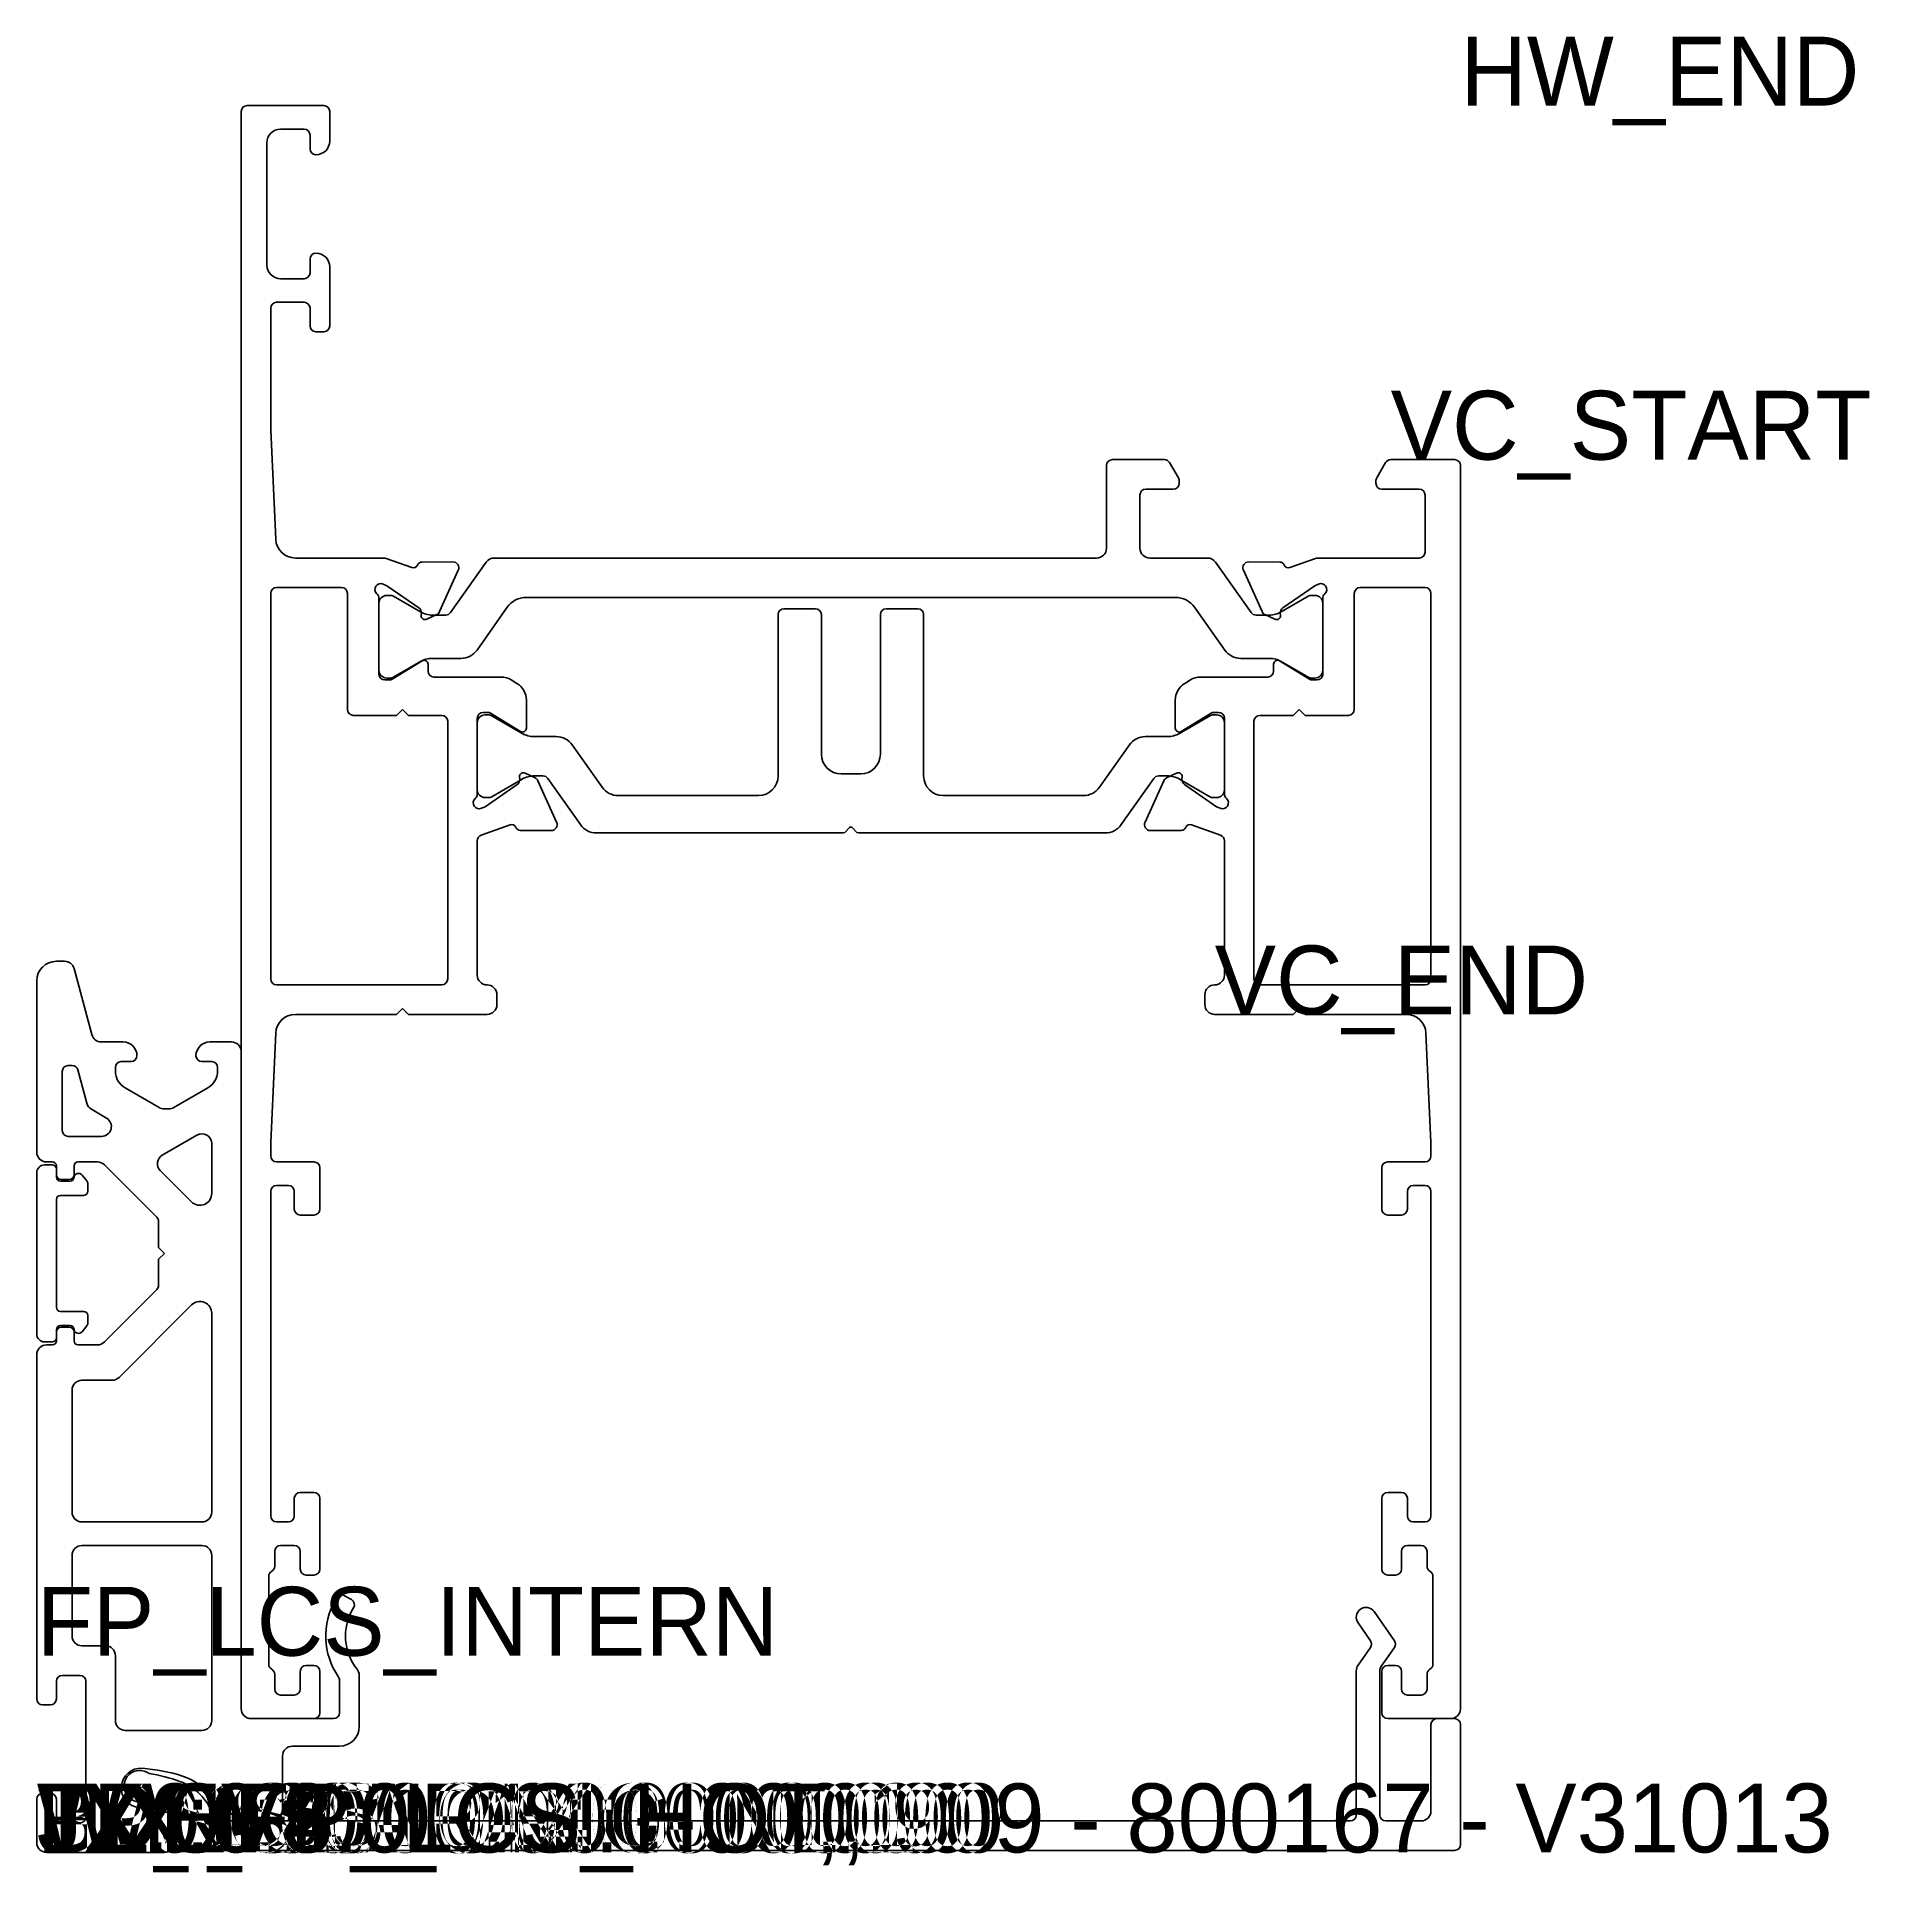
# Model space of a CAD drawing. Header units: metres. Extents: x 0 to 93.2, y -1 to 92.3.
import ezdxf

# ---------------------------------------------------------------- set-up
doc = ezdxf.new("R2010")
doc.units = ezdxf.units.M

msp = doc.modelspace()

# ---------------------------------------------------------------- linework, layer by layer
for p, q in [((10.7, 88.8), (14.6, 88.8)), ((10.4, 7.3), (10.4, 88.5)), ((14.9, 88.5), (14.9, 87)), ((11.7, 86.9), (11.7, 80.7)), ((13.6, 87.6), (12.4, 87.6)), ((13.9, 86.6), (13.9, 87.3)), ((13.9, 80.3), (13.9, 81)), ((14.9, 80.6), (14.9, 77.6)), ((12.4, 80), (13.6, 80)), ((11.9, 78.5), (11.9, 72.3)), ((13.6, 78.8), (12.2, 78.8)), ((13.9, 77.6), (13.9, 78.5)), ((14.6, 77.3), (14.2, 77.3)), ((11.9, 72.3), (12.154613, 66.754138)), ((54.4, 66.3), (54.4, 70.5)), ((54.7, 70.8), (57.349445, 70.8)), ((57.609252, 70.65), (58.059808, 69.869615)), ((68.590748, 70.65), (68.140192, 69.869616)), ((72.1, 70.8), (68.850555, 70.8)), ((72.4, 7.3), (72.4, 70.5)), ((57.8, 69.3), (56.4, 69.3)), ((58.1, 69.719615), (58.1, 69.6)), ((68.1, 69.719616), (68.1, 69.6)), ((68.4, 69.3), (70.3, 69.3)), ((56.1, 69), (56.1, 66.3)), ((70.6, 69), (70.6, 66.1)), ((13.153561, 65.8), (17.669479, 65.8)), ((17.770993, 65.782303), (19.071317, 65.314717)), ((19.585214, 65.594436), (21.164142, 65.604893)), ((21.042348, 63.026839), (22.853103, 65.588602)), ((23.261403, 65.8), (53.9, 65.8)), ((56.6, 65.8), (59.538597, 65.8)), ((59.946897, 65.588602), (61.757652, 63.026839)), ((63.214786, 65.594436), (61.635857, 65.604893)), ((65.029007, 65.782303), (63.728683, 65.314717)), ((70.3, 65.8), (65.130521, 65.8)), ((17.804736, 64.393289), (17.622027, 64.474636)), ((19.433493, 63.268823), (17.804736, 64.393289)), ((21.438855, 65.179918), (20.490205, 63.074402)), ((61.361144, 65.179918), (62.309794, 63.074402)), ((63.366507, 63.268823), (64.995264, 64.393289)), ((64.995264, 64.393289), (65.177973, 64.474636)), ((11.9, 64), (11.9, 44.400563)), ((15.5, 64.3), (12.2, 64.3)), ((15.8, 58.100563), (15.8, 64)), ((17.4, 63.753349), (17.4, 59.900563)), ((17.4, 60.1), (17.4, 63.5)), ((17.8, 63.9), (18.006444, 63.9)), ((18.106389, 63.873237), (19.514999, 63.060577)), ((57.895752, 63.799998), (24.904248, 63.799998)), ((63.285001, 63.060577), (64.693611, 63.873237)), ((64.793555, 63.9), (65, 63.9)), ((65.4, 63.753349), (65.4, 59.900563)), ((65.4, 63.5), (65.4, 60.1)), ((67, 58.100563), (67, 64)), ((67.3, 64.3), (70.6, 64.3)), ((70.9, 64), (70.9, 44.400563)), ((19.552774, 62.882681), (19.562076, 62.997776)), ((20.345269, 62.926591), (19.837846, 62.685872)), ((20.114666, 62.9), (20.797368, 62.9)), ((23.924328, 63.292644), (22.390594, 61.122795)), ((37.7, 62.923544), (37.7, 54.723544)), ((39.6, 63.223544), (38, 63.223544)), ((39.9, 55.823544), (39.9, 62.923544)), ((42.9, 62.923544), (42.9, 55.823544)), ((44.8, 63.223544), (43.2, 63.223544)), ((45.1, 54.723544), (45.1, 62.923544)), ((60.409406, 61.122795), (58.875671, 63.292644)), ((62.002632, 62.9), (62.685334, 62.9)), ((62.454731, 62.926591), (62.962153, 62.685872)), ((63.247226, 62.882681), (63.237924, 62.997776)), ((21.573995, 60.7), (20.114666, 60.7)), ((62.685334, 60.7), (61.226005, 60.7)), ((18.077496, 59.644498), (19.595798, 60.571273)), ((19.514999, 60.539423), (18.106389, 59.726763)), ((19.9, 60.400563), (19.9, 60.050563)), ((20.2, 59.750563), (23.613234, 59.750563)), ((62.6, 59.750563), (59.186766, 59.750563)), ((62.9, 60.400563), (62.9, 60.050563)), ((64.722504, 59.644498), (63.204202, 60.571273)), ((64.693611, 59.726763), (63.285001, 60.539423)), ((17.7, 59.600563), (17.921193, 59.600563)), ((18.006444, 59.7), (17.8, 59.7)), ((24.134243, 59.604114), (24.42101, 59.429071)), ((58.665756, 59.604114), (58.37899, 59.429071)), ((65, 59.7), (64.793555, 59.7)), ((65.1, 59.600563), (64.878807, 59.600563)), ((18.6, 58.100563), (18.3, 57.800563)), ((18.9, 57.800563), (18.6, 58.100563)), ((22.921193, 57.949937), (22.7, 57.949937)), ((24.595798, 56.979227), (23.077496, 57.906002)), ((24.9, 58.57552), (24.9, 57.149937)), ((57.9, 58.57552), (57.9, 57.149937)), ((58.204202, 56.979227), (59.722504, 57.906002)), ((59.878807, 57.949937), (60.1, 57.949937)), ((63.9, 57.800563), (64.2, 58.100563)), ((64.2, 58.100563), (64.5, 57.800563)), ((18.3, 57.800563), (16.1, 57.800563)), ((20.6, 57.800563), (18.9, 57.800563)), ((20.9, 44.400563), (20.9, 57.500563)), ((22.4, 57.649937), (22.4, 53.797151)), ((22.4, 57.423544), (22.4, 54.023544)), ((23.006444, 57.823544), (22.8, 57.823544)), ((24.688333, 56.884121), (23.106389, 57.796781)), ((59.693611, 57.796781), (58.111667, 56.884121)), ((60, 57.823544), (59.793555, 57.823544)), ((60.4, 57.649937), (60.4, 53.797151)), ((60.4, 54.023544), (60.4, 57.423544)), ((61.9, 44.400563), (61.9, 57.500563)), ((62.2, 57.800563), (63.9, 57.800563)), ((64.5, 57.800563), (66.7, 57.800563)), ((26.418814, 56.723544), (25.288, 56.723544)), ((28.758235, 54.146339), (27.235414, 56.300748)), ((55.564586, 56.300748), (54.041765, 54.146339)), ((57.512, 56.723544), (56.381186, 56.723544)), ((22.804736, 53.157211), (24.433493, 54.281677)), ((23.106389, 53.650307), (24.688333, 54.562966)), ((24.562076, 54.552724), (24.552774, 54.667819)), ((24.837846, 54.864628), (25.345269, 54.623909)), ((25.288, 54.723544), (25.745738, 54.723544)), ((25.490205, 54.476098), (26.438855, 52.370582)), ((25.990718, 54.596705), (27.652049, 52.246339)), ((41.9, 54.823544), (40.9, 54.823544)), ((55.147951, 52.246339), (56.809282, 54.596705)), ((57.309794, 54.476098), (56.361144, 52.370582)), ((57.054262, 54.723544), (57.512, 54.723544)), ((57.962153, 54.864628), (57.454731, 54.623909)), ((58.111667, 54.562966), (59.693611, 53.650307)), ((58.237924, 54.552724), (58.247226, 54.667819)), ((59.995264, 53.157211), (58.366507, 54.281677)), ((22.8, 53.623544), (23.006444, 53.623544)), ((36.7, 53.723544), (29.574834, 53.723544)), ((53.225165, 53.723544), (46.1, 53.723544)), ((59.793555, 53.623544), (60, 53.623544)), ((22.622027, 53.075864), (22.804736, 53.157211)), ((60.177973, 53.075864), (59.995264, 53.157211)), ((22.4, 51.423862), (22.4, 44.600563)), ((24.071317, 52.235783), (22.598486, 51.706165)), ((26.164142, 51.945607), (24.585214, 51.956064)), ((28.468648, 51.823544), (41.017157, 51.823544)), ((41.017157, 51.823544), (41.087868, 51.852833)), ((41.087868, 51.852833), (41.329289, 52.094254)), ((41.470711, 52.094254), (41.712132, 51.852833)), ((41.712132, 51.852833), (41.782843, 51.823544)), ((41.782843, 51.823544), (54.331352, 51.823544)), ((56.635857, 51.945607), (58.214786, 51.956064)), ((58.728683, 52.235783), (60.201514, 51.706165)), ((60.4, 51.423862), (60.4, 44.600563)), ((1, 45.3), (1.4181, 45.3)), ((1.901063, 44.92941), (2.801056, 41.570591)), ((0, 35.6), (0, 44.3)), ((12.2, 44.100563), (20.6, 44.100563)), ((70.6, 44.100563), (62.2, 44.100563)), ((23.4, 43.600563), (23.4, 43.100563)), ((59.4, 43.600563), (59.4, 43.100563)), ((18.3, 42.600563), (13.153561, 42.600563)), ((18.6, 42.900563), (18.3, 42.600563)), ((18.9, 42.600563), (18.6, 42.900563)), ((22.9, 42.600563), (18.9, 42.600563)), ((59.9, 42.600563), (63.9, 42.600563)), ((63.9, 42.600563), (64.2, 42.900563)), ((64.2, 42.900563), (64.5, 42.600563)), ((64.5, 42.600563), (69.646439, 42.600563)), ((3.284019, 41.2), (4.4, 41.2)), ((8.8, 41.2), (9.9, 41.2)), ((12.154613, 41.646425), (11.9, 36.100563)), ((70.645387, 41.646425), (70.9, 36.100563)), ((4.8, 40.2), (4.3, 40.2)), ((8.9, 40.2), (8.4, 40.2)), ((10.4, 40.7), (10.4, 7.3)), ((1.3, 36.7), (1.3, 39.7)), ((1.6, 40), (1.801128, 40)), ((2.090906, 39.777646), (2.545716, 38.080272)), ((4, 39.9), (4, 39.72735)), ((9.2, 39.72735), (9.2, 39.9)), ((4.5, 38.861325), (6.222243, 37.866987)), ((6.977756, 37.866987), (8.7, 38.861325)), ((2.778679, 37.776669), (3.547114, 37.333013)), ((6.472243, 37.8), (6.727756, 37.8)), ((3.297114, 36.4), (1.6, 36.4)), ((8.15, 36.465321), (6.387793, 35.447911)), ((8.9, 33.494113), (8.9, 36.032309)), ((11.9, 36.100563), (11.9, 35.4)), ((70.9, 36.100563), (70.9, 35.4)), ((0, 34.55), (0, 26.35)), ((0.797, 34.95), (0.4, 34.95)), ((0.8, 35.1), (0.5, 35.1)), ((1, 34.45), (1, 34.9)), ((1.003, 34.327354), (1.003, 34.744)), ((1.9, 34.9), (1.9, 34.45)), ((3.092893, 35.1), (2.1, 35.1)), ((6.112132, 32.287868), (3.446446, 34.953554)), ((6.284239, 34.661345), (7.875735, 33.069849)), ((12.2, 35.1), (14.1, 35.1)), ((14.4, 34.8), (14.4, 32.7)), ((68.4, 34.8), (68.4, 32.7)), ((70.6, 35.1), (68.7, 35.1)), ((1.698304, 34.121573), (1.209, 34.121354)), ((1.65, 34.2), (1.25, 34.2)), ((2.545832, 34.139161), (2.303721, 34.431342)), ((2.5955, 33.606557), (2.5955, 33.989605)), ((11.9, 33.6), (11.9, 17.1)), ((12.8, 33.9), (12.2, 33.9)), ((13.1, 32.7), (13.1, 33.6)), ((69.7, 32.7), (69.7, 33.6)), ((70, 33.9), (70.6, 33.9)), ((70.9, 33.6), (70.9, 17.1)), ((1.003, 30.45), (1.003, 33.194557)), ((1.209, 33.400557), (2.3895, 33.400557)), ((6.2, 30.75), (6.2, 32.075736)), ((14.1, 32.4), (13.4, 32.4)), ((68.7, 32.4), (69.4, 32.4)), ((1.003, 27.705442), (1.003, 30.45)), ((6.5, 30.45), (6.2, 30.75)), ((6.2, 30.15), (6.5, 30.45)), ((6.2, 28.824264), (6.2, 30.15)), ((3.446446, 25.946447), (6.112132, 28.612132)), ((2.3895, 27.499442), (1.209, 27.499442)), ((2.5955, 26.910395), (2.5955, 27.293442)), ((4.192031, 24.146447), (7.875735, 27.830152)), ((8.9, 27.405888), (8.9, 17.3)), ((1, 26), (1, 26.45)), ((1.003, 26.156), (1.003, 26.572645)), ((1.209, 26.778645), (1.698304, 26.778427)), ((1.25, 26.7), (1.65, 26.7)), ((1.9, 26.45), (1.9, 26)), ((2.303721, 26.468657), (2.545832, 26.760838)), ((0, 7.8), (0, 25.3)), ((0.4, 25.95), (0.797, 25.95)), ((0.5, 25.8), (0.8, 25.8)), ((2.1, 25.8), (3.092893, 25.8)), ((1.8, 17.3), (1.8, 23.5)), ((2.3, 24), (3.838477, 24)), ((13.1, 17.1), (13.1, 18)), ((13.4, 18.3), (14.1, 18.3)), ((14.4, 18), (14.4, 14.4)), ((68.4, 18), (68.4, 14.4)), ((69.4, 18.3), (68.7, 18.3)), ((69.7, 17.1), (69.7, 18)), ((8.4, 16.8), (2.3, 16.8)), ((12.2, 16.8), (12.8, 16.8)), ((70.6, 16.8), (70, 16.8)), ((1.8, 11), (1.8, 15.1)), ((2.3, 15.6), (8.4, 15.6)), ((8.9, 15.1), (8.9, 6.7)), ((12.102022, 15.3), (12.102022, 14.55)), ((13.1, 15.6), (12.402022, 15.6)), ((13.4, 14.4), (13.4, 15.3)), ((69.4, 14.4), (69.4, 15.3)), ((69.7, 15.6), (70.397977, 15.6)), ((70.697977, 15.3), (70.697977, 14.55)), ((11.802022, 14.030385), (11.802022, 9.569616)), ((14.1, 14.1), (13.7, 14.1)), ((68.7, 14.1), (69.1, 14.1)), ((70.997977, 14.030385), (70.997977, 9.569616)), ((15.193782, 12.84282), (15.25, 12.940193)), ((15.659807, 13.05), (16.006217, 12.85)), ((16.116025, 12.440193), (16.059807, 12.34282)), ((68.009576, 12.240759), (69.045746, 10.760956)), ((67.824971, 10.760956), (67.190424, 11.667183)), ((3.5, 10.5), (2.3, 10.5)), ((67.190424, 9.510583), (67.824971, 10.41681)), ((69.045746, 10.41681), (68.354254, 9.429258)), ((4, 6.7), (4, 10)), ((13.7, 9.5), (14.1, 9.5)), ((69.1, 9.5), (68.7, 9.5)), ((1, 8.7), (1, 7.8)), ((2.2, 9), (1.3, 9)), ((2.5, 1.8), (2.5, 8.7)), ((12.102022, 9.05), (12.102022, 8.3)), ((13.4, 8.3), (13.4, 9.2)), ((14.4, 9.2), (14.4, 7.1)), ((15.4, 7.1), (15.4, 8.74392)), ((16.4, 9.00754), (16.4, 6.4)), ((67.1, 1.896752), (67.1, 9.223794)), ((68.3, 9.257185), (68.3, 1.9)), ((68.4, 9.2), (68.4, 7.1)), ((69.4, 8.3), (69.4, 9.2)), ((70.697977, 9.05), (70.697977, 8.3)), ((0.7, 7.5), (0.3, 7.5)), ((12.402022, 8), (13.1, 8)), ((70.397977, 8), (69.7, 8)), ((14.1, 6.8), (10.9, 6.8)), ((10.9, 6.8), (15.1, 6.8)), ((68.7, 6.8), (71.9, 6.8)), ((71.2, 6.8), (72.1, 6.8)), ((8.4, 6.2), (4.5, 6.2)), ((70.9, 2.1), (70.9, 6.5)), ((72.4, 6.5), (72.4, 0.403248)), ((12.5, 4.9), (12.5, 2.2)), ((15.4, 5.4), (13, 5.4)), ((0.3, 3), (0.7, 3)), ((0, 0.5), (0, 2.7)), ((1, 2.7), (1, 1.8)), ((1.3, 1.5), (2.2, 1.5)), ((7, 1.545799), (7, 0.5)), ((7.101812, 0.4), (7.101812, 1.296752)), ((9.417451, 1.596752), (66.8, 1.596752)), ((12, 1.7), (11, 1.7)), ((68.6, 1.6), (70.4, 1.6)), ((6.5, 0), (0.5, 0)), ((72.1, 0.1), (7.401812, 0.1))]:
    msp.add_line(p, q)
for centre, radius, start, end in [((10.7, 88.5), 0.3, 90, 180), ((14.6, 88.5), 0.3, 0, 90), ((12.4, 86.9), 0.7, 90, 180), ((13.6, 87.3), 0.3, 0, 90), ((14.2, 87), 0.7, 270, 0), ((14.2, 86.6), 0.3, 180, 270), ((14.2, 81), 0.3, 90, 180), ((14.2, 80.6), 0.7, 0, 90), ((12.4, 80.7), 0.7, 180, 270), ((13.6, 80.3), 0.3, 270, 0), ((12.2, 78.5), 0.3, 90, 180), ((13.6, 78.5), 0.3, 0, 90), ((14.2, 77.6), 0.3, 180, 270), ((14.6, 77.6), 0.3, 270, 0), ((54.7, 70.5), 0.3, 90, 180), ((57.349445, 70.5), 0.3, 30, 90), ((68.850555, 70.5), 0.3, 90, 150), ((72.1, 70.5), 0.3, 0, 90), ((56.4, 69), 0.3, 90, 180), ((57.8, 69.6), 0.3, 270, 0), ((57.8, 69.719615), 0.3, 0, 30), ((68.4, 69.719616), 0.3, 150, 180), ((68.4, 69.6), 0.3, 180, 270), ((70.3, 69), 0.3, 0, 90), ((13.153561, 66.8), 1, 182.62863, 270), ((53.9, 66.3), 0.5, 270, 0), ((56.6, 66.3), 0.5, 180, 270), ((17.669479, 65.5), 0.3, 70.221829, 90), ((19.150836, 65.535855), 0.235, 250.221829, 336), ((19.586771, 65.359441), 0.235, 90, 156), ((21.166129, 65.3049), 0.3, 335.379459, 90), ((23.261403, 65.3), 0.5, 90, 144.745828), ((59.538597, 65.3), 0.5, 35.254172, 90), ((61.63387, 65.3049), 0.3, 90, 204.620541), ((63.213229, 65.359441), 0.235, 24, 90), ((63.649164, 65.535855), 0.235, 204, 289.778171), ((65.130521, 65.5), 0.3, 90, 109.778171), ((70.3, 66.1), 0.3, 270, 0), ((17.500025, 64.200554), 0.300009, 66.004713, 228.187329), ((65.299975, 64.200554), 0.300009, 311.812671, 113.995287), ((12.2, 64), 0.3, 90, 180), ((15.5, 64), 0.3, 0, 90), ((17.1, 63.753349), 0.3, 0, 48.187329), ((17.8, 63.5), 0.4, 90, 180), ((18.006444, 63.7), 0.2, 60.018361, 90), ((24.904248, 62.599998), 1.2, 90, 144.745828), ((57.895752, 62.599998), 1.2, 35.254172, 90), ((64.793555, 63.7), 0.2, 90, 119.981639), ((65, 63.5), 0.4, 0, 90), ((65.7, 63.753349), 0.3, 131.812671, 180), ((67.3, 64), 0.3, 90, 180), ((70.6, 64), 0.3, 0, 90), ((19.263051, 63.021943), 0.3, 355.379459, 55.379459), ((20.114666, 64.1), 1.2, 240.018361, 270), ((19.752124, 62.86657), 0.2, 175.379459, 295.379459), ((20.216686, 63.197638), 0.3, 295.379459, 335.745828), ((20.797368, 63.2), 0.3, 270, 324.745828), ((38, 62.923544), 0.3, 90, 180), ((39.6, 62.923544), 0.3, 0, 90), ((43.2, 62.923544), 0.3, 90, 180), ((44.8, 62.923544), 0.3, 0, 90), ((62.002632, 63.2), 0.3, 215.254172, 270), ((62.583314, 63.197638), 0.3, 204.254172, 244.620541), ((62.685334, 64.1), 1.2, 270, 299.981639), ((63.047876, 62.86657), 0.2, 244.620541, 4.620541), ((63.536949, 63.021943), 0.3, 124.620541, 184.620541), ((20.114666, 59.5), 1.2, 90, 119.981639), ((21.573995, 61.7), 1, 270, 324.745828), ((61.226005, 61.7), 1, 215.254172, 270), ((62.685334, 59.5), 1.2, 60.018361, 90), ((17.8, 60.1), 0.4, 180, 270), ((17.7, 59.900563), 0.3, 180, 270), ((18.006444, 59.9), 0.2, 270, 299.981639), ((19.7, 60.400563), 0.2, 0, 121.4), ((20.2, 60.050563), 0.3, 180, 270), ((23.613234, 58.750563), 1, 58.6, 90), ((59.186766, 58.750563), 1, 90, 121.4), ((62.6, 60.050563), 0.3, 270, 0), ((63.1, 60.400563), 0.2, 58.6, 180), ((64.793555, 59.9), 0.2, 240.018361, 270), ((65, 60.1), 0.4, 270, 0), ((65.1, 59.900563), 0.3, 270, 0), ((17.921193, 59.900563), 0.3, 270, 301.4), ((23.9, 58.57552), 1, 0, 58.6), ((58.9, 58.57552), 1, 121.4, 180), ((64.878807, 59.900563), 0.3, 238.6, 270), ((16.1, 58.100563), 0.3, 180, 270), ((22.7, 57.649937), 0.3, 90, 180), ((22.921193, 57.649937), 0.3, 58.6, 90), ((59.878807, 57.649937), 0.3, 90, 121.4), ((60.1, 57.649937), 0.3, 0, 90), ((66.7, 58.100563), 0.3, 270, 0), ((20.6, 57.500563), 0.3, 0, 90), ((22.8, 57.423544), 0.4, 90, 180), ((23.006444, 57.623544), 0.2, 60.018361, 90), ((24.7, 57.149937), 0.2, 238.6, 0), ((58.1, 57.149937), 0.2, 180, 301.4), ((59.793555, 57.623544), 0.2, 90, 119.981639), ((60, 57.423544), 0.4, 0, 90), ((62.2, 57.500563), 0.3, 90, 180), ((25.288, 57.923544), 1.2, 240.018361, 270), ((26.418814, 55.723544), 1, 35.254172, 90), ((56.381186, 55.723544), 1, 90, 144.745828), ((57.512, 57.923544), 1.2, 270, 299.981639), ((40.9, 55.823544), 1, 180, 270), ((41.9, 55.823544), 1, 270, 0), ((24.263051, 54.528557), 0.3, 304.620541, 4.620541), ((24.752124, 54.68393), 0.2, 64.620541, 184.620541), ((25.288, 53.523544), 1.2, 90, 119.981639), ((25.216686, 54.352862), 0.3, 24.254172, 64.620541), ((25.745738, 54.423544), 0.3, 35.254172, 90), ((29.574834, 54.723544), 1, 215.254172, 270), ((36.7, 54.723544), 1, 270, 0), ((46.1, 54.723544), 1, 180, 270), ((53.225165, 54.723544), 1, 270, 324.745828), ((57.054262, 54.423544), 0.3, 90, 144.745828), ((57.583314, 54.352862), 0.3, 115.379459, 155.745828), ((57.512, 53.523544), 1.2, 60.018361, 90), ((58.047876, 54.68393), 0.2, 355.379459, 115.379459), ((58.536949, 54.528557), 0.3, 175.379459, 235.379459), ((22.500025, 53.349946), 0.300009, 131.812671, 293.995287), ((22.1, 53.797151), 0.3, 311.812671, 0), ((22.8, 54.023544), 0.4, 180, 270), ((23.006444, 53.823544), 0.2, 270, 299.981639), ((59.793555, 53.823544), 0.2, 240.018361, 270), ((60, 54.023544), 0.4, 270, 0), ((60.299975, 53.349946), 0.300009, 246.004713, 48.187329), ((60.7, 53.797151), 0.3, 180, 228.187329), ((26.166129, 52.2456), 0.3, 270, 24.620541), ((56.63387, 52.2456), 0.3, 155.379459, 270), ((22.7, 51.423862), 0.3, 109.778171, 180), ((24.150836, 52.014645), 0.235, 24, 109.778171), ((24.586771, 52.191059), 0.235, 204, 270), ((28.468648, 52.823544), 1, 215.254172, 270), ((41.4, 52.023544), 0.1, 45, 135), ((54.331352, 52.823544), 1, 270, 324.745828), ((58.213229, 52.191059), 0.235, 270, 336), ((58.649164, 52.014645), 0.235, 70.221829, 156), ((60.1, 51.423862), 0.3, 0, 70.221829), ((1, 44.3), 1, 90, 180), ((1.4181, 44.8), 0.5, 15, 90), ((12.2, 44.400563), 0.3, 180, 270), ((20.6, 44.400563), 0.3, 270, 0), ((22.9, 44.600563), 0.5, 180, 270), ((22.9, 43.600563), 0.5, 0, 90), ((59.9, 43.600563), 0.5, 90, 180), ((59.9, 44.600563), 0.5, 270, 0), ((62.2, 44.400563), 0.3, 180, 270), ((70.6, 44.400563), 0.3, 270, 0), ((22.9, 43.100563), 0.5, 270, 0), ((59.9, 43.100563), 0.5, 180, 270), ((13.153561, 41.600563), 1, 90, 177.37137), ((69.646439, 41.600563), 1, 2.62863, 90), ((3.284019, 41.7), 0.5, 195, 270), ((4.4, 40.5), 0.7, 0, 90), ((8.8, 40.5), 0.7, 90, 180), ((9.9, 40.7), 0.5, 0, 90), ((4.3, 39.9), 0.3, 90, 180), ((4.8, 40.5), 0.3, 270, 0), ((8.4, 40.5), 0.3, 180, 270), ((8.9, 39.9), 0.3, 0, 90), ((1.6, 39.7), 0.3, 90, 180), ((1.801128, 39.7), 0.3, 15, 90), ((5, 39.72735), 1, 180, 240), ((8.2, 39.72735), 1, 300, 0), ((3.028679, 38.209682), 0.5, 195, 240), ((3.297114, 36.9), 0.5, 270, 60), ((6.472243, 38.3), 0.5, 240, 270), ((6.727756, 38.3), 0.5, 270, 300), ((1.6, 36.7), 0.3, 180, 270), ((8.4, 36.032309), 0.5, 0, 120), ((0.5, 35.6), 0.5, 180, 270), ((0.4, 34.55), 0.4, 90, 180), ((0.797, 34.744), 0.206, 0, 90), ((0.8, 34.9), 0.2, 0, 90), ((2.1, 34.9), 0.2, 90, 180), ((3.092893, 34.6), 0.5, 45, 90), ((6.637793, 35.014898), 0.5, 120, 225), ((12.2, 35.4), 0.3, 180, 270), ((14.1, 34.8), 0.3, 0, 90), ((68.7, 34.8), 0.3, 90, 180), ((70.6, 35.4), 0.3, 270, 0), ((1.25, 34.45), 0.25, 180, 270), ((1.209, 34.327354), 0.206, 180, 270), ((1.65, 34.45), 0.25, 270, 0), ((1.698214, 34.321573), 0.2, 270, 355.06633), ((2.126621, 34.284592), 0.23, 39.646274, 175.06633), ((2.3895, 33.606557), 0.206, 270, 0), ((2.3455, 33.989605), 0.25, 0, 36.742904), ((12.2, 33.6), 0.3, 90, 180), ((12.8, 33.6), 0.3, 0, 90), ((70, 33.6), 0.3, 90, 180), ((70.6, 33.6), 0.3, 0, 90), ((1.209, 33.194557), 0.206, 90, 180), ((8.3, 33.494113), 0.6, 225, 0), ((13.4, 32.7), 0.3, 180, 270), ((14.1, 32.7), 0.3, 270, 0), ((68.7, 32.7), 0.3, 180, 270), ((69.4, 32.7), 0.3, 270, 0), ((5.9, 32.075736), 0.3, 0, 45), ((5.9, 28.824264), 0.3, 315, 0), ((8.3, 27.405888), 0.6, 0, 135), ((1.209, 27.705442), 0.206, 180, 270), ((2.3895, 27.293442), 0.206, 0, 90), ((0.4, 26.35), 0.4, 180, 270), ((0.797, 26.156), 0.206, 270, 0), ((1.25, 26.45), 0.25, 90, 180), ((1.209, 26.572645), 0.206, 90, 180), ((1.65, 26.45), 0.25, 0, 90), ((1.698214, 26.578427), 0.2, 4.93367, 90), ((2.126621, 26.615408), 0.23, 184.93367, 320.353726), ((2.3455, 26.910395), 0.25, 323.257096, 0), ((0.5, 25.3), 0.5, 90, 180), ((0.8, 26), 0.2, 270, 0), ((2.1, 26), 0.2, 180, 270), ((3.092893, 26.3), 0.5, 270, 315), ((2.3, 23.5), 0.5, 90, 180), ((3.838477, 24.5), 0.5, 270, 315), ((13.4, 18), 0.3, 90, 180), ((14.1, 18), 0.3, 0, 90), ((68.7, 18), 0.3, 90, 180), ((69.4, 18), 0.3, 0, 90), ((2.3, 17.3), 0.5, 180, 270), ((8.4, 17.3), 0.5, 270, 0), ((12.2, 17.1), 0.3, 180, 270), ((12.8, 17.1), 0.3, 270, 0), ((70, 17.1), 0.3, 180, 270), ((70.6, 17.1), 0.3, 270, 0), ((2.3, 15.1), 0.5, 90, 180), ((8.4, 15.1), 0.5, 0, 90), ((12.402022, 15.3), 0.3, 90, 180), ((13.1, 15.3), 0.3, 0, 90), ((69.7, 15.3), 0.3, 90, 180), ((70.397977, 15.3), 0.3, 0, 90), ((12.102022, 14.030385), 0.3, 120, 180), ((11.802022, 14.55), 0.3, 300, 0), ((13.7, 14.4), 0.3, 180, 270), ((14.1, 14.4), 0.3, 270, 0), ((68.7, 14.4), 0.3, 180, 270), ((69.1, 14.4), 0.3, 270, 0), ((70.997977, 14.55), 0.3, 180, 240), ((70.697977, 14.030385), 0.3, 0, 60), ((15.509807, 12.790193), 0.3, 60, 150), ((18.38564, 11), 3.685641, 150, 214.475378), ((18.38564, 11), 2.685641, 150, 218.715249), ((15.856217, 12.590193), 0.3, 330, 60), ((67.6, 11.953971), 0.5, 35, 215), ((2.3, 11), 0.5, 180, 270), ((3.5, 10), 0.5, 0, 90), ((67.579225, 10.588883), 0.3, 325, 35), ((68.8, 10.588883), 0.3, 325, 35), ((12.102022, 9.569616), 0.3, 180, 240), ((13.7, 9.2), 0.3, 90, 180), ((14.1, 9.2), 0.3, 0, 90), ((67.6, 9.223794), 0.5, 145, 180), ((68.6, 9.257185), 0.3, 145, 180), ((68.7, 9.2), 0.3, 90, 180), ((69.1, 9.2), 0.3, 0, 90), ((70.697977, 9.569616), 0.3, 300, 0), ((1.3, 8.7), 0.3, 90, 180), ((2.2, 8.7), 0.3, 0, 90), ((11.802022, 9.05), 0.3, 0, 60), ((15.1, 8.74392), 0.3, 0, 34.475378), ((15.9, 9.00754), 0.5, 0, 38.715249), ((70.997977, 9.05), 0.3, 120, 180), ((0.3, 7.8), 0.3, 180, 270), ((0.7, 7.8), 0.3, 270, 0), ((12.402022, 8.3), 0.3, 180, 270), ((13.1, 8.3), 0.3, 270, 0), ((69.7, 8.3), 0.3, 180, 270), ((70.397977, 8.3), 0.3, 270, 0), ((4.5, 6.7), 0.5, 180, 270), ((8.4, 6.7), 0.5, 270, 0), ((10.9, 7.3), 0.5, 180, 270), ((10.9, 7.3), 0.5, 180, 270), ((14.1, 7.1), 0.3, 270, 0), ((15.1, 7.1), 0.3, 270, 0), ((68.7, 7.1), 0.3, 180, 270), ((71.2, 6.5), 0.3, 90, 180), ((71.9, 7.3), 0.5, 270, 0), ((72.1, 6.5), 0.3, 0, 90), ((15.4, 6.4), 1, 270, 0), ((13, 4.9), 0.5, 90, 180), ((5.3, 3.277468), 1, 85.698778, 265.698778), ((5.238105, 3.368449), 0.8, 53.215277, 291.064476), ((4.7, -4.7), 9, 72.414297, 85.698778), ((4.336399, -4.580571), 8.7, 70.200794, 80.868126), ((6.512792, 1.019597), 3, 35.327914, 72.414297), ((0.3, 2.7), 0.3, 90, 180), ((0.7, 2.7), 0.3, 0, 90), ((6.351812, 1.017697), 2.75, 19.391231, 70.200794), ((4.7, -4.7), 7, 73.92335, 85.698778), ((4.336399, -4.580571), 7.3, 66.420102, 80.624176), ((6.5, 1.545799), 0.5, 0, 73.92335), ((7.136592, 1.83495), 0.3, 296.233744, 66.420102), ((9.417451, 2.096752), 0.5, 199.391231, 270), ((11, 4.2), 2.5, 215.327914, 270), ((12, 2.2), 0.5, 270, 0), ((66.8, 1.896752), 0.3, 270, 0), ((68.6, 1.9), 0.3, 180, 270), ((70.4, 2.1), 0.5, 270, 0), ((1.3, 1.8), 0.3, 180, 270), ((2.2, 1.8), 0.3, 270, 0), ((7.401812, 1.296752), 0.3, 116.233744, 180), ((0.5, 0.5), 0.5, 180, 270), ((6.5, 0.5), 0.5, 270, 0), ((7.401812, 0.4), 0.3, 180, 270), ((72.094382, 0.405575), 0.305627, 270, 0)]:
    msp.add_arc(centre, radius, start, end)

# ---------------------------------------------------------------- texts
for tag, p in [('HW_END', (72.400009, 88.8)), ('VC_START', (68.850555, 70.8)), ('VC_END', (59.9, 42.600563)), ('FP_LCS_INTERN', (0, 10)), ('WX:0', (0, 0)), ('WY:0', (0, 0)), ('WX:0', (0, 0)), ('WY:0', (0, 0)), ('JX:0', (0, 0)), ('JY:0', (0, 0)), ('JX:0', (0, 0)), ('JY:0', (0, 0)), ('TDEV3:0', (0, 0)), ('TDEV4:0', (0, 0)), ('TDEV5:0', (0, 0)), ('TDEV:0', (0, 0)), ('TDEV2:0', (0, 0)), ('TDEV3:0', (0, 0)), ('TDEV4:0', (0, 0)), ('TDEV5:0', (0, 0)), ('GLASS_MIN:0.000000', (0, 0)), ('GLASS_MAX:0.000000', (0, 0)), ('BL01:6500.000000,,1', (0, 0)), ('HW_START', (0, 0)), ('FP_LCS_ORIG', (0, 0)), ('MIN_VETRO:0', (0, 0)), ('MAX_VETRO:0', (0, 0)), ('DESC:U10140 - N10909 - 800167 - V31013', (0, 0)), ('DENS:0', (0, 0)), ('MIN_VETRO:0', (0, 0)), ('MAX_VETRO:0', (0, 0)), ('PANE_WIDTH:57.5', (0, 0)), ('PANE_WIDTH:57.5', (0, 0)), ('FP_LCS_HOT', (10, 0))]:
    msp.add_attdef(tag, p, '', height=3.5)

doc.saveas('drawing.dxf')
